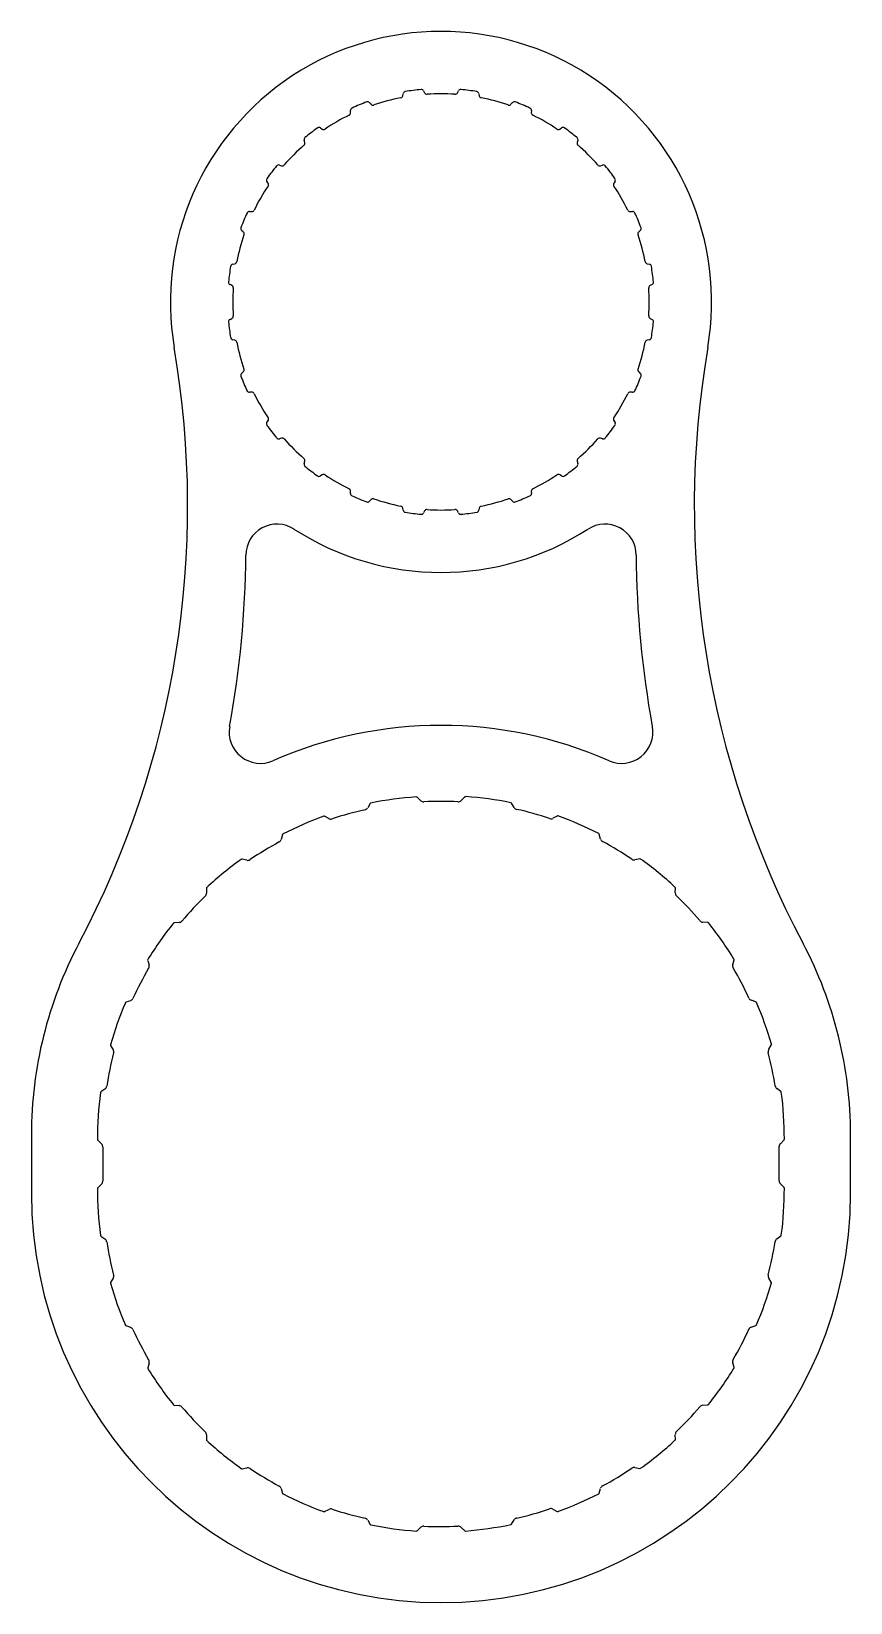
# Model space of a CAD drawing. Extents: x 3847 to 3926, y 519 to 670.
import ezdxf

# ---------------------------------------------------------------- set-up
doc = ezdxf.new("R2010")
doc.units = 0
doc.layers.get('0').update_dxf_attribs({"linetype": 'CONTINUOUS'})

msp = doc.modelspace()

# ---------------------------------------------------------------- linework, layer by layer
for p, q in [((3884.51, 664.47), (3884.61, 664.29)), ((3887.76, 664.29), (3887.85, 664.47)), ((3879.32, 663.35), (3879.46, 663.19)), ((3882.5, 664.01), (3882.55, 664.21)), ((3889.81, 664.21), (3889.86, 664.01)), ((3892.9, 663.19), (3893.05, 663.35)), ((3877.5, 662.38), (3877.49, 662.59)), ((3894.87, 662.59), (3894.86, 662.38)), ((3874.59, 660.92), (3874.77, 660.81)), ((3897.59, 660.81), (3897.77, 660.92)), ((3873.09, 659.52), (3873.03, 659.72)), ((3899.34, 659.72), (3899.27, 659.52)), ((3870.66, 657.35), (3870.86, 657.29)), ((3901.5, 657.29), (3901.7, 657.35)), ((3869.57, 655.61), (3869.46, 655.78)), ((3902.91, 655.78), (3902.79, 655.61)), ((3867.79, 652.89), (3868, 652.88)), ((3904.37, 652.88), (3904.58, 652.89)), ((3867.18, 650.92), (3867.03, 651.06)), ((3905.33, 651.06), (3905.18, 650.92)), ((3866.16, 647.83), (3866.37, 647.87)), ((3905.99, 647.87), (3906.2, 647.83)), ((3866.09, 645.77), (3865.91, 645.87)), ((3906.46, 645.87), (3906.27, 645.77)), ((3865.91, 642.52), (3866.09, 642.62)), ((3906.27, 642.62), (3906.46, 642.52)), ((3866.37, 640.52), (3866.16, 640.56)), ((3906.2, 640.56), (3905.99, 640.52)), ((3867.03, 637.33), (3867.18, 637.47)), ((3905.18, 637.47), (3905.33, 637.33)), ((3868, 635.52), (3867.79, 635.51)), ((3904.58, 635.51), (3904.37, 635.52)), ((3869.46, 632.61), (3869.57, 632.79)), ((3902.79, 632.79), (3902.91, 632.61)), ((3870.86, 631.1), (3870.66, 631.04)), ((3901.7, 631.04), (3901.5, 631.1)), ((3873.03, 628.68), (3873.09, 628.88)), ((3899.27, 628.88), (3899.34, 628.68)), ((3874.77, 627.59), (3874.59, 627.47)), ((3897.77, 627.47), (3897.59, 627.59)), ((3877.49, 625.8), (3877.5, 626.01)), ((3879.46, 625.2), (3879.32, 625.04)), ((3893.05, 625.04), (3892.9, 625.2)), ((3894.86, 626.01), (3894.87, 625.8)), ((3882.55, 624.18), (3882.5, 624.38)), ((3884.61, 624.11), (3884.51, 623.92)), ((3887.85, 623.92), (3887.76, 624.11)), ((3889.86, 624.38), (3889.81, 624.18)), ((3884.24, 596.26), (3883.89, 596.59)), ((3888.48, 596.62), (3888.1, 596.26)), ((3879.38, 595.98), (3879.14, 595.58)), ((3893.21, 595.61), (3892.96, 596.01)), ((3875.42, 594.54), (3875, 594.76)), ((3897.34, 594.79), (3896.92, 594.57)), ((3870.95, 593), (3870.83, 592.54)), ((3901.51, 592.58), (3901.39, 593.03)), ((3867.53, 590.54), (3867.07, 590.63)), ((3905.27, 590.67), (3904.81, 590.57)), ((3863.65, 587.85), (3863.65, 587.38)), ((3908.69, 587.42), (3908.7, 587.89)), ((3861.01, 584.56), (3860.55, 584.53)), ((3911.8, 584.56), (3911.33, 584.59)), ((3858, 580.92), (3858.13, 580.47)), ((3914.22, 580.51), (3914.34, 580.96)), ((3856.35, 577.04), (3855.91, 576.89)), ((3916.44, 576.92), (3915.99, 577.08)), ((3854.43, 572.73), (3854.68, 572.33)), ((3917.67, 572.37), (3917.91, 572.77)), ((3853.89, 568.55), (3853.51, 568.28)), ((3918.84, 568.31), (3918.45, 568.59)), ((3846.83, 564.15), (3846.83, 558.55)), ((3853.21, 563.63), (3853.56, 563.28)), ((3918.79, 563.3), (3919.14, 563.66)), ((3925.53, 558.55), (3925.53, 564.15)), ((3853.68, 562.99), (3853.68, 559.7)), ((3918.67, 559.73), (3918.67, 563.02)), ((3853.56, 559.42), (3853.21, 559.06)), ((3919.14, 559.09), (3918.79, 559.45)), ((3853.51, 554.41), (3853.89, 554.15)), ((3918.45, 554.17), (3918.84, 554.44)), ((3854.68, 550.37), (3854.43, 549.96)), ((3917.91, 549.98), (3917.67, 550.38)), ((3855.91, 545.81), (3856.35, 545.65)), ((3915.99, 545.67), (3916.44, 545.83)), ((3858.13, 542.22), (3858, 541.77)), ((3914.34, 541.79), (3914.22, 542.24)), ((3860.55, 538.16), (3861.01, 538.13)), ((3911.33, 538.16), (3911.8, 538.19)), ((3863.65, 535.31), (3863.65, 534.84)), ((3908.7, 534.86), (3908.69, 535.33)), ((3867.07, 532.06), (3867.53, 532.15)), ((3904.81, 532.18), (3905.27, 532.08)), ((3870.83, 530.15), (3870.95, 529.69)), ((3901.39, 529.72), (3901.51, 530.17)), ((3875, 527.94), (3875.42, 528.15)), ((3879.14, 527.11), (3879.38, 526.71)), ((3892.96, 526.74), (3893.21, 527.14)), ((3896.92, 528.18), (3897.34, 527.96)), ((3883.89, 526.1), (3884.24, 526.43)), ((3888.1, 526.43), (3888.46, 526.09))]:
    msp.add_line(p, q)
for centre, radius, start, end in [((3886.18, 644.2), 26, 350.2892, 189.7108), ((3882.79, 664.16), 0.25, 99.6315, 167.5611), ((3886.18, 644.2), 20.5, 95.3685, 99.6315), ((3884.29, 664.36), 0.25, 27.4389, 95.3685), ((3888.08, 664.36), 0.25, 84.6315, 152.5611), ((3886.18, 644.2), 20.5, 80.3685, 84.6315), ((3889.57, 664.16), 0.25, 12.4389, 80.3685), ((3886.18, 644.2), 20.5, 110.3685, 114.6315), ((3879.13, 663.18), 0.25, 42.4389, 110.3685), ((3879.64, 663.36), 0.25, 222.4389, 288.8334), ((3886.18, 644.2), 20, 101.1666, 108.8334), ((3882.26, 664.06), 0.25, 281.1666, 347.5611), ((3884.83, 664.4), 0.25, 207.4389, 273.8334), ((3886.18, 644.2), 20, 86.1666, 93.8334), ((3887.54, 664.4), 0.25, 266.1666, 332.5611), ((3890.1, 664.06), 0.25, 192.4389, 258.8334), ((3886.18, 644.2), 20, 71.1666, 78.8334), ((3892.72, 663.36), 0.25, 251.1666, 317.5611), ((3893.23, 663.18), 0.25, 69.6315, 137.5611), ((3886.18, 644.2), 20.5, 65.3685, 69.6315), ((3886.18, 644.2), 20, 116.1666, 123.8334), ((3877.25, 662.37), 0.25, 296.1666, 2.5611), ((3877.74, 662.6), 0.25, 114.6315, 182.5611), ((3894.62, 662.6), 0.25, 357.4389, 65.3685), ((3895.11, 662.37), 0.25, 177.4389, 243.8334), ((3886.18, 644.2), 20, 56.1666, 63.8334), ((3873.27, 659.79), 0.25, 129.6315, 197.5611), ((3886.18, 644.2), 20.5, 125.3685, 129.6315), ((3874.46, 660.71), 0.25, 57.4389, 125.3685), ((3874.91, 661.02), 0.25, 237.4389, 303.8334), ((3897.46, 661.02), 0.25, 236.1666, 302.5611), ((3897.9, 660.71), 0.25, 54.6315, 122.5611), ((3886.18, 644.2), 20.5, 50.3685, 54.6315), ((3899.1, 659.79), 0.25, 342.4389, 50.3685), ((3886.18, 644.2), 20, 131.1666, 138.8334), ((3872.85, 659.44), 0.25, 311.1666, 17.5611), ((3899.51, 659.44), 0.25, 162.4389, 228.8334), ((3886.18, 644.2), 20, 41.1666, 48.8334), ((3886.18, 644.2), 20.5, 140.3685, 144.6315), ((3870.59, 657.11), 0.25, 72.4389, 140.3685), ((3870.94, 657.53), 0.25, 252.4389, 318.8334), ((3901.43, 657.53), 0.25, 221.1666, 287.5611), ((3901.78, 657.11), 0.25, 39.6315, 107.5611), ((3886.18, 644.2), 20.5, 35.3685, 39.6315), ((3869.67, 655.92), 0.25, 144.6315, 212.5611), ((3869.36, 655.47), 0.25, 326.1666, 32.5611), ((3903, 655.47), 0.25, 147.4389, 213.8334), ((3902.69, 655.92), 0.25, 327.4389, 35.3685), ((3886.18, 644.2), 20, 146.1666, 153.8334), ((3886.18, 644.2), 20, 26.1666, 33.8334), ((3886.18, 644.2), 20.5, 155.3685, 159.6315), ((3867.77, 652.64), 0.25, 87.4389, 155.3685), ((3868.01, 653.13), 0.25, 267.4389, 333.8334), ((3904.36, 653.13), 0.25, 206.1666, 272.5611), ((3904.59, 652.64), 0.25, 24.6315, 92.5611), ((3886.18, 644.2), 20.5, 20.3685, 24.6315), ((3867.2, 651.24), 0.25, 159.6315, 227.5611), ((3867.02, 650.73), 0.25, 341.1666, 47.5611), ((3905.35, 650.73), 0.25, 132.4389, 198.8334), ((3905.17, 651.24), 0.25, 312.4389, 20.3685), ((3886.18, 644.2), 20, 161.1666, 168.8334), ((3886.18, 644.2), 20, 11.1666, 18.8334), ((3866.22, 647.58), 0.25, 102.4389, 170.3685), ((3866.32, 648.12), 0.25, 282.4389, 348.8334), ((3906.05, 648.12), 0.25, 191.1666, 257.5611), ((3906.15, 647.58), 0.25, 9.6315, 77.5611), ((3886.18, 644.2), 20.5, 170.3685, 174.6315), ((3886.18, 644.2), 20.5, 5.3685, 9.6315), ((3866.02, 646.09), 0.25, 174.6315, 242.5611), ((3865.98, 645.55), 0.25, 356.1666, 62.5611), ((3886.18, 644.2), 20, 176.1666, 183.8334), ((3906.39, 645.55), 0.25, 117.4389, 183.8334), ((3886.18, 644.2), 20, 356.1666, 3.8334), ((3906.34, 646.09), 0.25, 297.4389, 5.3685), ((3866.02, 642.3), 0.25, 117.4389, 185.3685), ((3886.18, 644.2), 20.5, 185.3685, 189.6315), ((3865.98, 642.84), 0.25, 297.4389, 3.8334), ((3906.39, 642.84), 0.25, 176.1666, 242.5611), ((3886.18, 644.2), 20.5, 350.3685, 354.6315), ((3906.34, 642.3), 0.25, 354.6315, 62.5611), ((3866.22, 640.81), 0.25, 189.6315, 257.5611), ((3866.32, 640.27), 0.25, 11.1666, 77.5611), ((3886.18, 644.2), 20, 191.1666, 198.8334), ((3886.18, 644.2), 20, 341.1666, 348.8334), ((3906.05, 640.27), 0.25, 102.4389, 168.8334), ((3906.15, 640.81), 0.25, 282.4389, 350.3685), ((3771.84, 624.63), 90, 332.1216, 9.7108), ((4000.52, 624.63), 90, 170.2892, 207.8784), ((3867.2, 637.15), 0.25, 132.4389, 200.3685), ((3867.02, 637.66), 0.25, 312.4389, 18.8334), ((3905.35, 637.66), 0.25, 161.1666, 227.5611), ((3905.17, 637.15), 0.25, 339.6315, 47.5611), ((3886.18, 644.2), 20.5, 200.3685, 204.6315), ((3886.18, 644.2), 20.5, 335.3685, 339.6315), ((3867.77, 635.76), 0.25, 204.6315, 272.5611), ((3868.01, 635.27), 0.25, 26.1666, 92.5611), ((3886.18, 644.2), 20, 206.1666, 213.8334), ((3886.18, 644.2), 20, 326.1666, 333.8334), ((3904.36, 635.27), 0.25, 87.4389, 153.8334), ((3904.59, 635.76), 0.25, 267.4389, 335.3685), ((3869.36, 632.92), 0.25, 327.4389, 33.8334), ((3903, 632.92), 0.25, 146.1666, 212.5611), ((3869.67, 632.47), 0.25, 147.4389, 215.3685), ((3886.18, 644.2), 20.5, 215.3685, 219.6315), ((3886.18, 644.2), 20.5, 320.3685, 324.6315), ((3902.69, 632.47), 0.25, 324.6315, 32.5611), ((3870.59, 631.28), 0.25, 219.6315, 287.5611), ((3870.94, 630.87), 0.25, 41.1666, 107.5611), ((3886.18, 644.2), 20, 221.1666, 228.8334), ((3886.18, 644.2), 20, 311.1666, 318.8334), ((3901.43, 630.87), 0.25, 72.4389, 138.8334), ((3901.78, 631.28), 0.25, 252.4389, 320.3685), ((3872.85, 628.95), 0.25, 342.4389, 48.8334), ((3873.27, 628.6), 0.25, 162.4389, 230.3685), ((3886.18, 644.2), 20.5, 230.3685, 234.6315), ((3886.18, 644.2), 20.5, 305.3685, 309.6315), ((3899.51, 628.95), 0.25, 131.1666, 197.5611), ((3899.1, 628.6), 0.25, 309.6315, 17.5611), ((3874.46, 627.68), 0.25, 234.6315, 302.5611), ((3874.91, 627.37), 0.25, 56.1666, 122.5611), ((3886.18, 644.2), 20, 236.1666, 243.8334), ((3886.18, 644.2), 20, 296.1666, 303.8334), ((3897.46, 627.37), 0.25, 57.4389, 123.8334), ((3897.9, 627.68), 0.25, 237.4389, 305.3685), ((3877.25, 626.02), 0.25, 357.4389, 63.8334), ((3877.74, 625.79), 0.25, 177.4389, 245.3685), ((3886.18, 644.2), 20.5, 245.3685, 249.6315), ((3879.64, 625.03), 0.25, 71.1666, 137.5611), ((3886.18, 644.2), 20, 251.1666, 258.8334), ((3886.18, 644.2), 20, 281.1666, 288.8334), ((3892.72, 625.03), 0.25, 42.4389, 108.8334), ((3886.18, 644.2), 20.5, 290.3685, 294.6315), ((3894.62, 625.79), 0.25, 294.6315, 2.5611), ((3895.11, 626.02), 0.25, 116.1666, 182.5611), ((3879.13, 625.21), 0.25, 249.6315, 317.5611), ((3882.26, 624.33), 0.25, 12.4389, 78.8334), ((3882.79, 624.23), 0.25, 192.4389, 260.3685), ((3886.18, 644.2), 20.5, 260.3685, 264.6315), ((3884.29, 624.03), 0.25, 264.6315, 332.5611), ((3884.83, 623.99), 0.25, 86.1666, 152.5611), ((3886.18, 644.2), 20, 266.1666, 273.8334), ((3887.54, 623.99), 0.25, 27.4389, 93.8334), ((3888.08, 624.03), 0.25, 207.4389, 275.3685), ((3886.18, 644.2), 20.5, 275.3685, 279.6315), ((3889.57, 624.23), 0.25, 279.6315, 347.5611), ((3890.1, 624.33), 0.25, 101.1666, 167.5611), ((3893.23, 625.21), 0.25, 222.4389, 290.3685), ((3870.43, 619.85), 3, 57.0945, 179.623), ((3886.18, 644.2), 26, 237.0945, 302.9055), ((3901.94, 619.85), 3, 0.377, 122.9055), ((3772.63, 620.49), 94.8, 349.6085, 359.623), ((3999.73, 620.49), 94.8, 180.377, 190.3915), ((3868.83, 602.85), 3, 169.6085, 293.7179), ((3886.18, 563.35), 40.15, 66.2821, 113.7179), ((3903.54, 602.85), 3, 246.2821, 10.3915), ((3886.03, 563.85), 32.85, 93.863, 101.5597), ((3883.82, 596.52), 0.1, 46.7477, 93.863), ((3888.55, 596.55), 0.1, 86.0966, 133.248), ((3886.32, 563.88), 32.85, 78.4557, 86.0966), ((3886.02, 563.84), 32.35, 102.7487, 108.547), ((3878.79, 595.79), 0.4, 282.7487, 328.9002), ((3879.46, 595.93), 0.1, 101.5597, 148.9002), ((3884.52, 596.55), 0.4, 226.7477, 272.8949), ((3886.17, 563.85), 32.35, 87.0965, 92.8949), ((3887.83, 596.55), 0.4, 267.0965, 313.248), ((3892.88, 595.96), 0.1, 31.0955, 78.4557), ((3893.55, 595.82), 0.4, 211.0955, 257.2427), ((3886.32, 563.88), 32.35, 71.4443, 77.2427), ((3886.03, 563.85), 32.85, 109.7601, 117.2119), ((3874.95, 594.67), 0.1, 62.3999, 109.7601), ((3875.6, 594.89), 0.4, 242.3999, 288.547), ((3896.74, 594.92), 0.4, 251.4443, 297.5958), ((3897.39, 594.7), 0.1, 70.2554, 117.5958), ((3886.32, 563.88), 32.85, 62.8035, 70.2554), ((3886.02, 563.84), 32.35, 118.4008, 124.1992), ((3870.44, 592.65), 0.4, 298.4008, 344.5524), ((3871.05, 592.97), 0.1, 117.2119, 164.5524), ((3901.29, 593), 0.1, 15.4433, 62.8035), ((3901.9, 592.68), 0.4, 195.4433, 241.5905), ((3886.32, 563.88), 32.35, 55.7921, 61.5905), ((3886.03, 563.85), 32.85, 125.4122, 132.8641), ((3867.05, 590.54), 0.1, 78.052, 125.4122), ((3867.61, 590.93), 0.4, 258.052, 304.1992), ((3904.73, 590.96), 0.4, 235.7921, 281.9437), ((3905.29, 590.57), 0.1, 54.6032, 101.9437), ((3886.32, 563.88), 32.85, 47.1514, 54.6032), ((3863.75, 587.85), 0.1, 132.8641, 180.2045), ((3908.6, 587.89), 0.1, 359.7912, 47.1514), ((3909.09, 587.41), 0.4, 179.7912, 225.9383), ((3886.02, 563.84), 32.35, 134.053, 139.8514), ((3863.25, 587.38), 0.4, 314.053, 0.2045), ((3886.32, 563.88), 32.35, 40.14, 45.9383), ((3886.03, 563.85), 32.85, 141.0644, 148.5162), ((3860.55, 584.43), 0.1, 93.7042, 141.0644), ((3860.99, 584.96), 0.4, 273.7042, 319.8514), ((3911.36, 584.99), 0.4, 220.14, 266.2915), ((3911.79, 584.46), 0.1, 38.951, 86.2915), ((3886.32, 563.88), 32.85, 31.4992, 38.951), ((3886.18, 564.15), 39.35, 152.1216, 180), ((3886.18, 564.15), 39.35, 0, 27.8784), ((3886.02, 563.84), 32.35, 149.7052, 155.5036), ((3858.12, 580.95), 0.123, 155.168, 193.2787), ((3857.75, 580.36), 0.4, 329.7052, 15.8567), ((3914.6, 580.4), 0.4, 164.139, 210.2862), ((3886.32, 563.88), 32.35, 24.4878, 30.2862), ((3914.25, 580.99), 0.1, 344.139, 31.4992), ((3886.03, 563.85), 32.85, 156.7166, 164.1684), ((3855.94, 576.79), 0.1, 109.3564, 156.7166), ((3856.22, 577.42), 0.4, 289.3564, 335.5036), ((3916.12, 577.46), 0.4, 204.4878, 250.6393), ((3916.4, 576.83), 0.1, 23.2988, 70.6393), ((3886.32, 563.88), 32.85, 15.847, 23.2988), ((3854.52, 572.78), 0.1, 164.1684, 211.5089), ((3854.34, 572.12), 0.4, 345.3574, 31.5089), ((3918.01, 572.16), 0.4, 148.4868, 194.634), ((3917.83, 572.82), 0.1, 328.4868, 15.847), ((3886.03, 563.84), 32.35, 165.3574, 171.1557), ((3886.32, 563.88), 32.35, 8.8356, 14.634), ((3886.03, 563.85), 32.85, 172.3688, 180.2568), ((3853.57, 568.19), 0.1, 125.0086, 172.3688), ((3853.66, 568.87), 0.4, 305.0086, 351.1557), ((3918.68, 568.91), 0.4, 188.8356, 234.9871), ((3918.78, 568.23), 0.1, 7.6467, 54.9871), ((3886.32, 563.88), 32.85, 359.7432, 7.6467), ((3853.28, 563.7), 0.1, 180.2568, 225), ((3853.28, 562.99), 0.4, 0, 45), ((3919.07, 563.02), 0.4, 135, 180), ((3919.07, 563.73), 0.1, 315, 359.7432), ((3853.28, 558.99), 0.1, 135, 179.7432), ((3886.03, 558.85), 32.85, 179.7432, 187.6312), ((3853.28, 559.7), 0.4, 315, 360), ((3919.07, 559.73), 0.4, 180, 225), ((3886.32, 558.88), 32.85, 352.3533, 0.2568), ((3919.07, 559.02), 0.1, 0.2568, 45), ((3886.18, 558.55), 39.35, 180, 0), ((3853.57, 554.5), 0.1, 187.6312, 234.9914), ((3918.78, 554.52), 0.1, 305.0129, 352.3533), ((3853.66, 553.82), 0.4, 8.8443, 54.9914), ((3886.03, 558.85), 32.35, 188.8443, 194.6426), ((3886.32, 558.87), 32.35, 345.366, 351.1644), ((3918.68, 553.84), 0.4, 125.0129, 171.1644), ((3854.52, 549.91), 0.1, 148.4911, 195.8316), ((3886.03, 558.85), 32.85, 195.8316, 203.2834), ((3854.34, 550.57), 0.4, 328.4911, 14.6426), ((3886.32, 558.88), 32.85, 336.7012, 344.153), ((3918.01, 550.59), 0.4, 165.366, 211.5132), ((3917.83, 549.93), 0.1, 344.153, 31.5132), ((3855.94, 545.9), 0.1, 203.2834, 250.6436), ((3856.22, 545.27), 0.4, 24.4964, 70.6436), ((3886.02, 558.85), 32.35, 204.4964, 210.2948), ((3886.32, 558.87), 32.35, 329.7138, 335.5122), ((3916.12, 545.29), 0.4, 109.3607, 155.5122), ((3916.4, 545.92), 0.1, 289.3607, 336.7012), ((3857.75, 542.33), 0.4, 344.1433, 30.2948), ((3914.6, 542.35), 0.4, 149.7138, 195.861), ((3858.1, 541.74), 0.1, 164.1433, 211.4838), ((3886.03, 558.85), 32.85, 211.4838, 218.9356), ((3886.32, 558.88), 32.85, 321.049, 328.5008), ((3914.25, 541.76), 0.1, 328.5008, 15.861), ((3860.55, 538.26), 0.1, 218.9356, 266.2958), ((3860.99, 537.73), 0.4, 40.1486, 86.2958), ((3886.02, 558.85), 32.35, 220.1486, 225.947), ((3886.32, 558.87), 32.35, 314.0617, 319.86), ((3911.36, 537.76), 0.4, 93.7085, 139.86), ((3911.79, 538.29), 0.1, 273.7085, 321.049), ((3863.25, 535.31), 0.4, 359.7955, 45.947), ((3863.75, 534.84), 0.1, 179.7955, 227.1359), ((3886.03, 558.85), 32.85, 227.1359, 234.5878), ((3886.32, 558.88), 32.85, 305.3968, 312.8486), ((3908.6, 534.86), 0.1, 312.8486, 0.2088), ((3909.09, 535.34), 0.4, 134.0617, 180.2088), ((3867.05, 532.15), 0.1, 234.5878, 281.948), ((3867.61, 531.76), 0.4, 55.8008, 101.948), ((3886.02, 558.85), 32.35, 235.8008, 241.5992), ((3886.32, 558.87), 32.35, 298.4095, 304.2079), ((3904.73, 531.79), 0.4, 78.0563, 124.2079), ((3905.29, 532.18), 0.1, 258.0563, 305.3968), ((3870.44, 530.04), 0.4, 15.4476, 61.5992), ((3901.9, 530.07), 0.4, 118.4095, 164.5567), ((3871.05, 529.72), 0.1, 195.4476, 242.7881), ((3886.03, 558.85), 32.85, 242.7881, 250.2399), ((3886.32, 558.88), 32.85, 289.7446, 297.1965), ((3901.29, 529.75), 0.1, 297.1965, 344.5567), ((3874.95, 528.02), 0.1, 250.2399, 297.6001), ((3875.6, 527.8), 0.4, 71.453, 117.6001), ((3886.02, 558.85), 32.35, 251.453, 257.2513), ((3878.79, 526.91), 0.4, 31.0998, 77.2513), ((3893.55, 526.93), 0.4, 102.7573, 148.9045), ((3886.32, 558.87), 32.35, 282.7573, 288.5557), ((3896.74, 527.83), 0.4, 62.4042, 108.5557), ((3897.39, 528.05), 0.1, 242.4042, 289.7446), ((3879.46, 526.76), 0.1, 211.0998, 258.4403), ((3886.03, 558.85), 32.85, 258.4403, 266.137), ((3883.82, 526.17), 0.1, 266.137, 313.2523), ((3884.52, 526.14), 0.4, 87.1051, 133.2523), ((3886.17, 558.85), 32.35, 267.1051, 272.9035), ((3887.83, 526.14), 0.4, 46.752, 92.9035), ((3888.52, 526.17), 0.1, 230.8464, 273.863), ((3885.04, 566.42), 40.5, 274.9476, 281.1924), ((3892.88, 526.79), 0.1, 281.5443, 328.9045)]:
    msp.add_arc(centre, radius, start, end)

doc.saveas('drawing.dxf')
